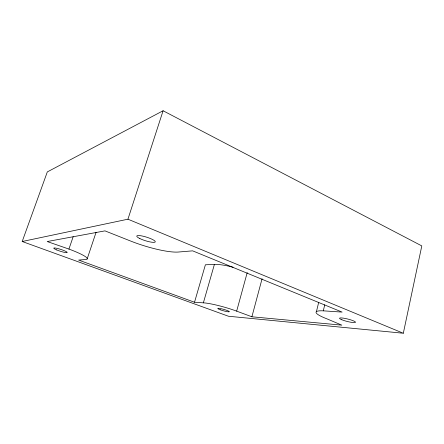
<?xml version="1.0" encoding="UTF-8"?>
<svg xmlns="http://www.w3.org/2000/svg" width="444" height="444" viewBox="0 0 444 444"><rect width="100%" height="100%" fill="white"/><g stroke="black" fill="none" stroke-linecap="round" stroke-linejoin="round"><path stroke-width="0.67" d="M403.319 333.244L421.8 245.909L163.092 110.756L47.314 171.917L22.2 241.503L228.449 316.239L403.319 333.244L127.939 219.197L22.2 241.503M323.288 310.839L342.113 312.093L192.646 250.849L178.044 252.059A38.833 7.531 17.4 0 1 129.953 240.776L104.973 230.874L47.203 241.542L68.931 249.078A28.322 3.78 18 0 1 85.664 259.507L78.627 260.073L194.522 302.247L203.374 302.841A24.054 2.914 15.9 0 1 235.864 310.844L251.892 316.788L341.825 325.152L327.078 318.909A32.9 4.984 14.1 0 1 323.288 310.839L324.758 304.778M316.433 311.605L318.714 302.292M251.892 316.788L262.082 278.732M236.658 311.15L247.208 272.622M203.374 302.841L214.397 264.424A23.721 4.351 15.7 0 1 233.056 267.227M194.522 302.247L205.394 264.779L214.397 264.424M127.939 219.197L163.092 110.756M87.146 258.985L96.082 232.279M68.931 249.078L73.166 236.708M139.843 238.55A9.69 1.876 17.4 0 0 155.106 242.074A9.69 1.876 17.4 0 0 143.162 236.219A9.69 1.876 17.4 0 0 139.843 238.55M56.749 249.944A7.071 0.944 18 0 0 67.199 252.508A7.071 0.944 18 0 0 57.492 248.468A7.071 0.944 18 0 0 56.749 249.944M220.318 309.79A6.011 0.727 15.9 0 0 229.32 311.738A6.011 0.727 15.9 0 0 221.012 308.674A6.011 0.727 15.9 0 0 220.318 309.79M341.852 319.769A8.214 1.243 14.1 0 0 355.217 322.477A8.214 1.243 14.1 0 0 345.526 318.526A8.214 1.243 14.1 0 0 341.852 319.769"/></g></svg>
